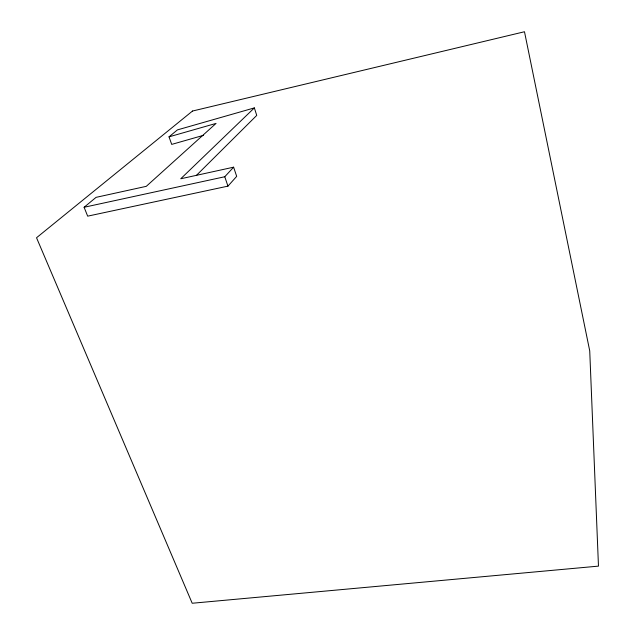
<?xml version="1.0" encoding="UTF-8"?>
<svg xmlns="http://www.w3.org/2000/svg" width="635" height="635" viewBox="0 0 635 635"><rect width="100%" height="100%" fill="white"/><g stroke="black" fill="none" stroke-linecap="round" stroke-linejoin="round"><path stroke-width="0.95" d="M203.589 135.303L171.704 144.399L169.021 136.85L216.043 123.412L146.28 186.333L96.076 197.35L84.106 207.272L87.67 216.162L227.949 186.134L236.688 176.363L233.616 167.18L180.737 178.776L254.357 107.902L256.738 115.403L196.548 175.252M84.106 207.272L224.774 176.744L233.616 167.18M169.021 136.85L177.411 129.897L254.357 107.902M224.774 176.744L227.949 186.134M192.508 111.038L36.528 237.752L192.199 603.25L598.472 566.126L589.732 350.893L524.486 31.75L192.508 111.038"/></g></svg>
